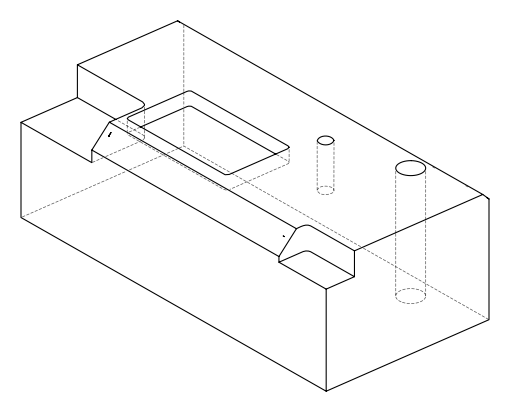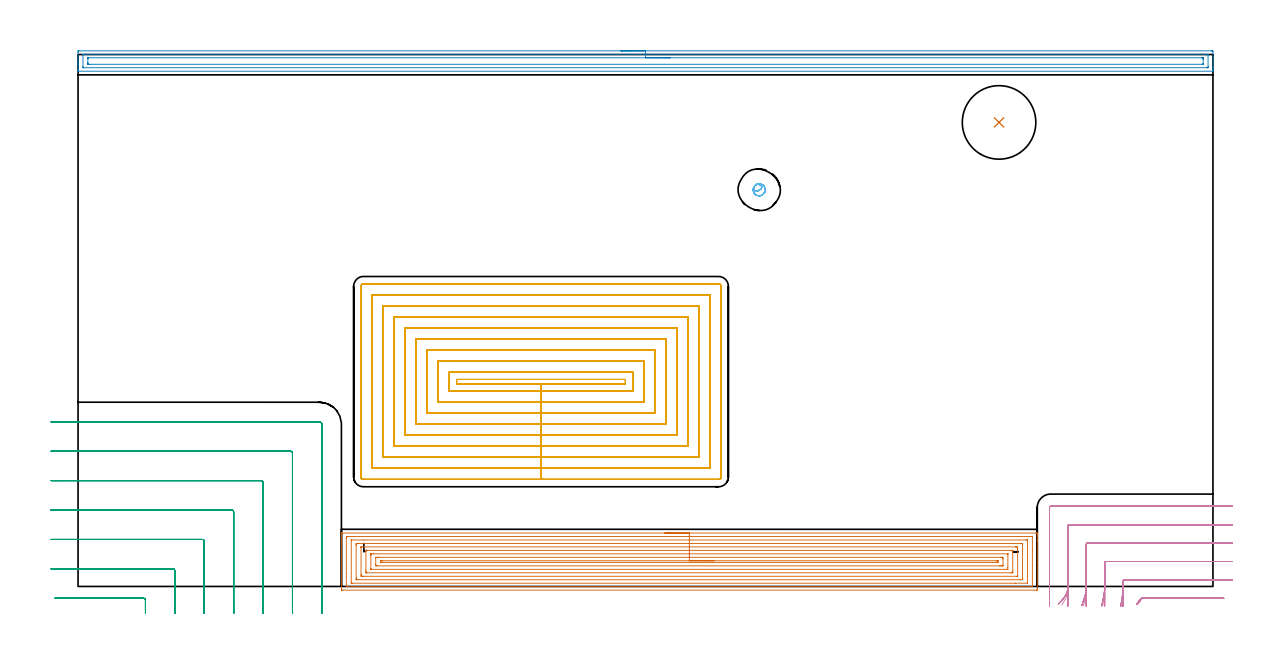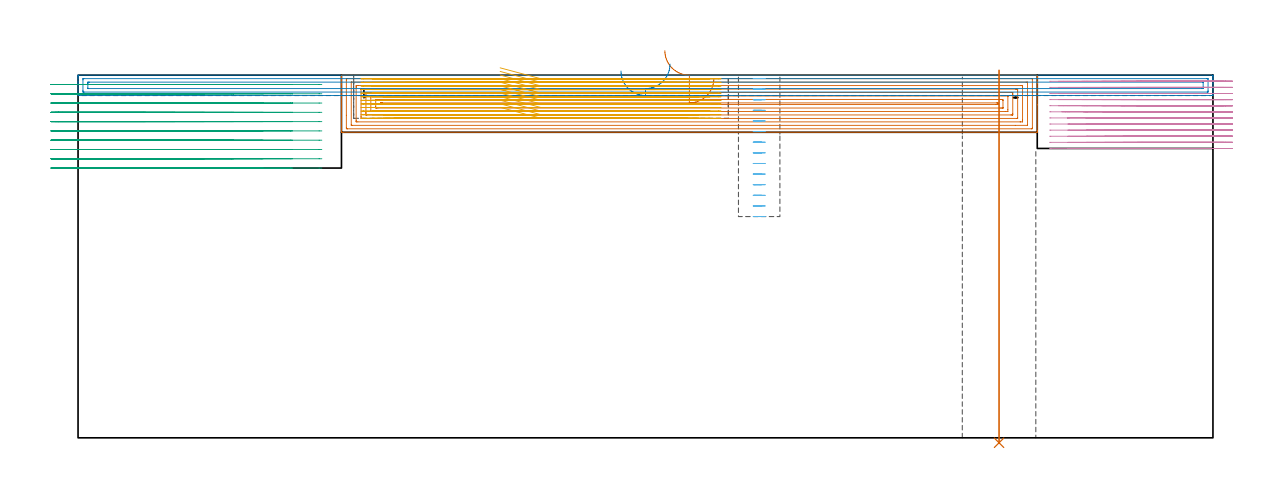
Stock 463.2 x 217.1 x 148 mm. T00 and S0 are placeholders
(PLAN: 7 operations, 5 tool changes, 137 min)
(1 AREA_MILL | FG_CHAMFER_SURFACE | UGT0205_001 | 20.7 min | 81527 mm3)
(2 AREA_MILL_1 | FG_CHAMFER_SURFACE_1 | UGT0205_001 | 11.35 min | 15958 mm3)
(3 MILL_CORNER_NOTCH_RECTANGULAR | CORNER_NOTCH_RECTANGULAR | NXT0201_012 | Follow Part, ap 4, ae 75% | 18.14 min | 303522 mm3)
(4 MILL_CORNER_NOTCH_RECTANGULAR_1 | CORNER_NOTCH_RECTANGULAR_1 | NXT0201_010 | Follow Part, ap 2.5, ae 75% | 12.73 min | 78407 mm3)
(5 MILL_RECTANGULAR_POCKET | POCKET_RECTANGULAR_STRAIGHT | NXT0201_008 | Follow Part, ap 1.5, ae 75% | 72.03 min | 230714 mm3)
(6 MILL_BLIND_HOLE_FROM_SOLID_MATERIAL | STEP1POCKET | NXT0201_011 | Spiral | 1.41 min | 12906 mm3)
(7 INDEXABLE_INSERT_DRILL_THROUGH_HOLE_FROM_SOLID | STEP1HOLE | NXT0302_031 | 0.61 min | 104516 mm3)
(TOOL UGT0205_001 | Chamfer Mill 20 x 3 x 45 deg. | D20 FL50 Z2)
(TOOL NXT0201_012 | ENDMILL 16mm [2P460-1600-NA 1630] | D16 FL38 Z6)
(TOOL NXT0201_010 | ENDMILL 10mm [2P460-1000-NA 1630] | D10 FL30 Z6)
(TOOL NXT0201_008 | ENDMILL 6mm [2P460-0600-NA 1630] | D6 FL26 Z6)
(TOOL NXT0201_011 | ENDMILL 12mm [2P460-1200-NA 1630] | D12 FL38 Z6)
(TOOL NXT0302_031 | Index. Insert Drill 30mm [880-D3000L32-05] | D30 PA176 FL150 Z2)
(OP 1 AREA_MILL)
G17 G21 G94 G90
T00 M6
G54
G17 G0 G90 X239.5 Y21.8 S1061 M3
G43 Z158. H0
G94 G1 X239.538 Z157.128 F250.
X239.652 Z156.263
X239.841 Z155.412
X240.103 Z154.58
X240.437 Z153.774
X240.84 Z153.
X241.308 Z152.264
X241.84 Z151.572
X242.429 Z150.929
X243.072 Z150.339
X243.764 Z149.808
X244.5 Z149.34
X245.274 Z148.937
X246.08 Z148.603
X246.912 Z148.341
X247.764 Z148.152
X248.628 Z148.038
X249.5 Z148.
X391.345
X391.49 Y21.797 Z147.988
X391.494 Y21.766 Z147.957
X391.5 Y21.421 Z147.62
Y20.981 Z147.18
Y20.365 Z146.56
Y19.169 Z145.366
Y18.588 Z144.782
Y9.706 Z135.903
Y-0.953 Z125.244
X391.498 Y-1.245 Z124.952
X391.49 Y-1.492 Z124.706
X391.243 Y-1.499 Z124.699
X108.101 Y-1.5 Z124.7
X107.754 Y-1.497 Z124.702
X107.51 Y-1.492 Z124.706
X107.5 Y-1.243 Z124.954
Y17.99 Z144.185
Y18.588 Z144.782
Y19.169 Z145.366
Y19.477 Z145.673
Y20.057 Z146.253
Y20.365 Z146.56
Y20.981 Z147.18
Y21.421 Z147.62
X107.506 Y21.766 Z147.957
X107.51 Y21.797 Z147.988
X107.655 Y21.8 Z148.
X249.5
Y20.386 Z146.586
X389.094 Y20.385 Z146.585
X389.115
X389.49 Y20.365 Z146.565
X389.499 Y19.983 Z146.183
X389.5 Y14.97 Z141.17
X389.499 Y0.441 Z126.641
X389.49 Y-0.065 Z126.135
X389.135 Y-0.085 Z126.115
X389.115 Y-0.086 Z126.114
X109.905
X109.885 Y-0.085 Z126.115
X109.51 Y-0.065 Z126.135
X109.501 Y0.317 Z126.517
X109.5 Y5.426 Z131.626
X109.501 Y19.859 Z146.059
X109.51 Y20.365 Z146.565
X109.865 Y20.385 Z146.585
X109.885
X249.5 Y20.386 Z146.586
Y18.971 Z145.171
X386.947
X387.331 Y18.968 Z145.168
X387.457 Y18.965 Z145.165
X387.49 Y18.954 Z145.154
X387.495 Y18.869 Z145.069
X387.499 Y18.757 Z144.957
Y1.544 Z127.744
X387.494 Y1.375 Z127.575
X387.489 Y1.334 Z127.534
X387.474 Y1.332 Z127.532
X387.427 Y1.329 Z127.529
X382.538 Y1.328 Z127.528
X112.053 Y1.329 Z127.529
X111.669 Y1.332 Z127.532
X111.543 Y1.335 Z127.535
X111.51 Y1.346 Z127.546
X111.505 Y1.431 Z127.631
X111.501 Y1.543 Z127.743
Y18.756 Z144.956
X111.506 Y18.925 Z145.125
X111.511 Y18.966 Z145.166
X111.526 Y18.968 Z145.168
X111.573 Y18.971 Z145.171
X116.468 Y18.972 Z145.172
X249.5 Y18.971 Z145.171
Y17.557 Z143.757
X384.799
X385.43 Y17.55 Z143.75
X385.49 Y17.539 Z143.739
X385.495 Y17.446 Z143.646
X385.498 Y17.25 Z143.45
X385.5 Y16.858 Z143.058
Y3.488 Z129.688
X385.498 Y3.067 Z129.267
X385.495 Y2.857 Z129.057
X385.49 Y2.758 Z128.958
X385.397 Y2.749 Z128.949
X384.655 Y2.743 Z128.943
X384.511
X114.201
X113.57 Y2.75 Z128.95
X113.51 Y2.761 Z128.961
X113.505 Y2.854 Z129.054
X113.502 Y3.05 Z129.25
X113.5 Y3.442 Z129.642
Y16.812 Z143.012
X113.502 Y17.233 Z143.433
X113.505 Y17.443 Z143.643
X113.51 Y17.542 Z143.742
X113.603 Y17.551 Z143.751
X114.345 Y17.557 Z143.757
X114.489
X249.5
Y16.143 Z142.343
X382.65
X382.87 Y16.141 Z142.341
X383.09 Y16.137 Z142.337
X383.49 Y16.126 Z142.326
X383.493 Y15.924 Z142.124
X383.499 Y15.297 Z141.497
Y4.376 Z130.576
X383.497 Y4.22 Z130.42
X383.494 Y4.181 Z130.381
X383.491 Y4.167 Z130.367
X383.457 Y4.164 Z130.364
X383.311 Y4.16 Z130.36
X383.09 Y4.157 Z130.357
X116.35
X116.13 Y4.159 Z130.359
X115.91 Y4.163 Z130.363
X115.51 Y4.174 Z130.374
X115.507 Y4.376 Z130.576
X115.5 Y5.003 Z131.203
X115.501 Y15.924 Z142.124
X115.503 Y16.08 Z142.28
X115.506 Y16.119 Z142.319
X115.509 Y16.133 Z142.333
X115.543 Y16.136 Z142.336
X115.689 Y16.14 Z142.34
X115.91 Y16.143 Z142.343
X249.5
Y14.729 Z140.929
X381.086 Y14.728 Z140.928
X381.396 Y14.727 Z140.927
X381.459 Y14.724 Z140.924
X381.485 Y14.722 Z140.922
X381.49 Y14.71 Z140.91
X381.497 Y14.627 Z140.827
X381.499 Y14.147 Z140.347
X381.5 Y13.735 Z139.935
X381.499 Y6.153 Z132.353
X381.496 Y5.744 Z131.944
X381.49 Y5.605 Z131.805
X381.48 Y5.577 Z131.777
X381.451 Y5.576 Z131.776
X381.378 Y5.574 Z131.774
X381.086 Y5.572 Z131.772
X380.778 Y5.571 Z131.771
X117.914 Y5.572 Z131.772
X117.604 Y5.573 Z131.773
X117.541 Y5.576 Z131.776
X117.515 Y5.578 Z131.778
X117.51 Y5.59 Z131.79
X117.503 Y5.673 Z131.873
X117.501 Y6.153 Z132.353
X117.5 Y6.565 Z132.765
X117.501 Y14.147 Z140.347
X117.504 Y14.556 Z140.756
X117.51 Y14.695 Z140.895
X117.52 Y14.722 Z140.922
X117.549 Y14.724 Z140.924
X117.622 Y14.726 Z140.926
X117.914 Y14.728 Z140.928
X118.222 Y14.729 Z140.929
X249.5
Y13.315 Z139.515
X379.302 Y13.314 Z139.514
X379.358
X379.469 Y13.309 Z139.509
X379.492 Y13.307 Z139.507
X379.495 Y13.303 Z139.503
X379.498 Y13.287 Z139.487
X379.499 Y13.259 Z139.459
X379.5 Y13.062 Z139.262
X379.499 Y7.733 Z133.933
X379.491 Y7.041 Z133.241
X379.49 Y6.998 Z133.198
X379.413 Y6.991 Z133.191
X379.356 Y6.987 Z133.187
X379.302 Y6.986 Z133.186
X378.466 Y6.985 Z133.185
X119.698
X119.642 Y6.986 Z133.186
X119.531 Y6.99 Z133.19
X119.508 Y6.993 Z133.193
X119.505 Y6.997 Z133.197
X119.502 Y7.013 Z133.213
X119.501 Y7.041 Z133.241
X119.5 Y7.238 Z133.438
X119.501 Y12.567 Z138.767
X119.509 Y13.259 Z139.459
X119.51 Y13.302 Z139.502
X119.587 Y13.309 Z139.509
X119.644 Y13.313 Z139.513
X119.698 Y13.314 Z139.514
X120.534 Y13.315 Z139.515
X249.5
Y11.9 Z138.1
X376.626
X377.099 Y11.899 Z138.099
X377.364 Y11.896 Z138.096
X377.483 Y11.893 Z138.093
X377.499 Y11.5 Z137.7
X377.5 Y11.482 Z137.682
Y8.6 Z134.8
X377.498 Y8.491 Z134.691
X377.495 Y8.437 Z134.637
X377.49 Y8.412 Z134.612
X377.486 Y8.406 Z134.606
X377.465 Y8.405 Z134.605
X377.044 Y8.401 Z134.601
X376.626 Y8.4 Z134.6
X376.153 Y8.399 Z134.599
X122.374 Y8.4 Z134.6
X121.901 Y8.401 Z134.601
X121.636 Y8.404 Z134.604
X121.517 Y8.406 Z134.606
X121.5 Y8.799 Z134.999
Y8.818 Z135.018
Y11.7 Z137.9
X121.502 Y11.809 Z138.009
X121.505 Y11.863 Z138.063
X121.51 Y11.888 Z138.088
X121.514 Y11.893 Z138.093
X121.535 Y11.895 Z138.095
X121.956 Y11.899 Z138.099
X122.374 Y11.9 Z138.1
X122.847
X249.5
Y10.486 Z136.686
X374.95
X375.27 Y10.482 Z136.682
X375.429 Y10.479 Z136.679
X375.49 Y10.471 Z136.671
X375.492 Y10.419 Z136.619
X375.495 Y9.943 Z136.143
X375.49 Y9.829 Z136.029
X374.841 Y9.816 Z136.016
X374.732 Y9.814 Z136.014
X124.05
X123.73 Y9.818 Z136.018
X123.571 Y9.821 Z136.021
X123.51 Y9.829 Z136.029
X123.508 Y9.881 Z136.081
X123.504 Y10.358 Z136.558
X123.51 Y10.438 Z136.638
X123.516 Y10.48 Z136.68
X123.551 Y10.481 Z136.681
X123.726 Y10.484 Z136.684
X124.077 Y10.486 Z136.686
X124.159
X249.5
X250.372 Z136.724
X251.236 Z136.838
X252.088 Z137.027
X252.92 Z137.289
X253.726 Z137.623
X254.5 Z138.026
X255.236 Z138.495
X255.928 Z139.026
X256.571 Z139.615
X257.16 Z140.258
X257.692 Z140.95
X258.16 Z141.686
X258.563 Z142.46
X258.897 Z143.266
X259.159 Z144.098
X259.348 Z144.95
X259.462 Z145.815
X259.5 Z146.686
G0 Z158.
M5
M2
(OP 2 AREA_MILL_1)
G17 G21 G94 G90
T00 M6
G54
G17 G0 G90 X221.6 Y218.6 S1061 M3
G43 Z158. H0
Z149.7
G94 G1 X221.638 Z148.828 F250.
X221.752 Z147.964
X221.941 Z147.112
X222.203 Z146.28
X222.537 Z145.474
X222.94 Z144.7
X223.408 Z143.964
X223.94 Z143.272
X224.529 Z142.629
X225.172 Z142.04
X225.864 Z141.508
X226.6 Z141.04
X227.374 Z140.637
X228.18 Z140.303
X229.012 Z140.041
X229.863 Z139.852
X230.728 Z139.738
X231.6 Z139.7
X462.579
X462.889 Y218.597 Z139.702
X463.19 Y218.592 Z139.706
X463.2 Y218.286 Z140.011
Y213.559 Z144.736
Y212.124 Z146.173
Y211.777 Z146.518
Y211.083 Z147.216
Y210.756 Z147.544
Y210.354 Z147.937
X463.19 Y210.303 Z147.988
X463.026 Y210.3 Z148.
X0.174
X0.01 Y210.303 Z147.988
X0.007 Y210.352 Z147.939
X0. Y210.756 Z147.544
Y211.084 Z147.216
Y211.777 Z146.518
Y213.015 Z145.282
Y213.559 Z144.736
Y214.178 Z144.118
Y218.014 Z140.283
X0.002 Y218.288 Z140.009
X0.01 Y218.592 Z139.706
X0.314 Y218.599 Z139.699
X231.6 Y218.6 Z139.7
Y217.186 Z141.114
X460.855 Y217.185 Z141.115
X460.981 Y217.182 Z141.118
X461.19 Y217.174 Z141.126
X461.193 Y217.123 Z141.177
X461.199 Y216.717 Z141.583
Y212.262 Z146.038
X461.193 Y211.777 Z146.523
X461.19 Y211.732 Z146.568
X461.043 Y211.721 Z146.579
X460.918 Y211.716 Z146.584
X460.855 Y211.714 Z146.586
X460.792
X2.345 Y211.715 Z146.585
X2.219 Y211.718 Z146.582
X2.01 Y211.726 Z146.574
X2.007 Y211.777 Z146.523
X2.001 Y212.183 Z146.117
Y216.638 Z141.662
X2.007 Y217.123 Z141.177
X2.009 Y217.168 Z141.132
X2.158 Y217.179 Z141.121
X2.282 Y217.184 Z141.116
X2.345 Y217.186 Z141.114
X2.408
X231.6
Y215.772 Z142.528
X458.574 Y215.771 Z142.529
X459.005 Y215.768 Z142.532
X459.148 Y215.765 Z142.535
X459.19 Y215.762 Z142.538
X459.194 Y215.665 Z142.635
X459.198 Y215.535 Z142.765
X459.199 Y215.341 Z142.959
X459.2 Y215.147 Z143.153
X459.198 Y213.367 Z144.933
X459.19 Y213.171 Z145.129
X459.185 Y213.135 Z145.165
X459.166 Y213.133 Z145.167
X459.113 Y213.13 Z145.17
X459.005 Y213.129 Z145.171
X4.626
X4.195 Y213.132 Z145.168
X4.052 Y213.135 Z145.165
X4.01 Y213.138 Z145.162
X4.006 Y213.236 Z145.064
X4.002 Y213.365 Z144.935
X4.001 Y213.559 Z144.741
X4. Y213.753 Z144.547
X4.002 Y215.533 Z142.767
X4.01 Y215.729 Z142.571
X4.015 Y215.765 Z142.535
X4.034 Y215.767 Z142.533
X4.087 Y215.769 Z142.531
X4.195 Y215.771 Z142.529
X231.6 Y215.772 Z142.528
X232.472 Z142.566
X233.336 Z142.68
X234.188 Z142.869
X235.02 Z143.132
X235.826 Z143.465
X236.6 Z143.868
X237.336 Z144.337
X238.028 Z144.868
X238.671 Z145.457
X239.26 Z146.101
X239.791 Z146.793
X240.26 Z147.528
X240.663 Z148.302
X240.997 Z149.108
X241.259 Z149.94
X241.448 Z150.792
X241.562 Z151.657
X241.6 Z152.528
G0 Z158.
M5
M2
(OP 3 MILL_CORNER_NOTCH_RECTANGULAR)
G17 G21 G94 G90
T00 M6
G54
G17 G0 G90 X27.511 Y-11. S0 M3
G43 Z158. H1
Z144.21
G94 G1 X27.5 Y-8. F250.
Y-7.746 F500.
Y-5.594
G3 X26.706 Y-4.8 R0.8
G1 X-6.4
X-9.4 F250.
G0 Z158.
X39.513 Y-11.
Z144.21
G1 X39.501 Y-8.
X39.5 Y-7.746 F500.
Y6.406
G3 X38.706 Y7.2 R0.8
G1 X-8.
X-11. F250.
G0 Z158.
X51.517 Y-11.
Z144.21
G1 X51.501 Y-8.
X51.5 Y-7.746 F500.
Y18.405
G3 X50.705 Y19.2 R0.8
G1 X-8.
X-11. F250.
G0 Z158.
X63.522 Y-11.
Z144.21
G1 X63.501 Y-8.
X63.5 Y-7.746 F500.
Y30.405
G3 X62.705 Y31.2 R0.8
G1 X-8.
X-11. F250.
G0 Z158.
X75.533 Y-11.
Z144.21
G1 X75.501 Y-8.
G2 X75.5 Y-7.746 R24. F500.
G1 Y42.405
G3 X74.705 Y43.2 R0.8
G1 X-8.
X-11. F250.
G0 Z158.
X87.566 Y-10.999
Z144.21
G1 X87.503 Y-8.
G2 X87.5 Y-7.746 R12. F500.
G1 Y54.404
G3 X86.705 Y55.2 R0.8
G1 X-8.
X-11. F250.
G0 Z158.
X99.5 Y-10.746
Z144.21
G1 Y-7.746
Y66.1 F500.
G3 X98.4 Y67.2 R1.1
G1 X-8.
X-11. F250.
G0 Z158.
X27.511 Y-11.
Z140.42
G1 X27.5 Y-8.
Y-7.746 F500.
Y-5.594
G3 X26.706 Y-4.8 R0.8
G1 X-6.4
X-9.4 F250.
G0 Z158.
X39.513 Y-11.
Z140.42
G1 X39.501 Y-8.
X39.5 Y-7.746 F500.
Y6.406
G3 X38.706 Y7.2 R0.8
G1 X-8.
X-11. F250.
G0 Z158.
X51.517 Y-11.
Z140.42
G1 X51.501 Y-8.
X51.5 Y-7.746 F500.
Y18.405
G3 X50.705 Y19.2 R0.8
G1 X-8.
X-11. F250.
G0 Z158.
X63.522 Y-11.
Z140.42
G1 X63.501 Y-8.
X63.5 Y-7.746 F500.
Y30.405
G3 X62.705 Y31.2 R0.8
G1 X-8.
X-11. F250.
G0 Z158.
X75.533 Y-11.
Z140.42
G1 X75.501 Y-8.
G2 X75.5 Y-7.746 R24. F500.
G1 Y42.405
G3 X74.705 Y43.2 R0.8
G1 X-8.
X-11. F250.
G0 Z158.
X87.566 Y-10.999
Z140.42
G1 X87.503 Y-8.
G2 X87.5 Y-7.746 R12. F500.
G1 Y54.404
G3 X86.705 Y55.2 R0.8
G1 X-8.
X-11. F250.
G0 Z158.
X99.5 Y-10.746
Z140.42
G1 Y-7.746
Y66.1 F500.
G3 X98.4 Y67.2 R1.1
G1 X-8.
X-11. F250.
G0 Z158.
X27.511 Y-11.
Z136.63
G1 X27.5 Y-8.
Y-7.746 F500.
Y-5.594
G3 X26.706 Y-4.8 R0.8
G1 X-6.4
X-9.4 F250.
G0 Z158.
X39.513 Y-11.
Z136.63
G1 X39.501 Y-8.
X39.5 Y-7.746 F500.
Y6.406
G3 X38.706 Y7.2 R0.8
G1 X-8.
X-11. F250.
G0 Z158.
X51.517 Y-11.
Z136.63
G1 X51.501 Y-8.
X51.5 Y-7.746 F500.
Y18.405
G3 X50.705 Y19.2 R0.8
G1 X-8.
X-11. F250.
G0 Z158.
X63.522 Y-11.
Z136.63
G1 X63.501 Y-8.
X63.5 Y-7.746 F500.
Y30.405
G3 X62.705 Y31.2 R0.8
G1 X-8.
X-11. F250.
G0 Z158.
X75.533 Y-11.
Z136.63
G1 X75.501 Y-8.
G2 X75.5 Y-7.746 R24. F500.
G1 Y42.405
G3 X74.705 Y43.2 R0.8
G1 X-8.
X-11. F250.
G0 Z158.
X87.566 Y-10.999
Z136.63
G1 X87.503 Y-8.
G2 X87.5 Y-7.746 R12. F500.
G1 Y54.404
G3 X86.704 Y55.2 R0.8
G1 X-8.
X-11. F250.
G0 Z158.
X99.5 Y-10.746
Z136.63
G1 Y-7.746
Y66.1 F500.
G3 X98.4 Y67.2 R1.1
G1 X-8.
X-11. F250.
G0 Z158.
X27.506 Y-11.
Z132.84
G1 X27.5 Y-8.
Y-7.85 F500.
Y-5.594
G3 X26.706 Y-4.8 R0.8
G1 X-6.4
X-9.4 F250.
G0 Z158.
X39.508 Y-11.
Z132.84
G1 X39.5 Y-8.
Y-7.85 F500.
Y6.406
G3 X38.706 Y7.2 R0.8
G1 X-8.
X-11. F250.
G0 Z158.
X51.51 Y-11.
Z132.84
G1 X51.5 Y-8.
Y-7.85 F500.
Y18.405
G3 X50.705 Y19.2 R0.8
G1 X-8.
X-11. F250.
G0 Z158.
X63.513 Y-11.
Z132.84
G1 X63.5 Y-8.
Y-7.85 F500.
Y30.405
G3 X62.705 Y31.2 R0.8
G1 X-8.
X-11. F250.
G0 Z158.
X75.519 Y-11.
Z132.84
G1 X75.5 Y-8.
Y-7.85 F500.
Y42.405
G3 X74.705 Y43.2 R0.8
G1 X-8.
X-11. F250.
G0 Z158.
X87.538 Y-11.
Z132.84
G1 X87.501 Y-8.
X87.5 Y-7.85 F500.
Y54.404
G3 X86.705 Y55.2 R0.8
G1 X-8.
X-11. F250.
G0 Z158.
X99.5 Y-10.85
Z132.84
G1 Y-7.85
Y66.1 F500.
G3 X98.4 Y67.2 R1.1
G1 X-8.
X-11. F250.
G0 Z158.
X27.5 Y-11.
Z129.05
G1 Y-8.
Y-5.594 F500.
G3 X26.706 Y-4.8 R0.8
G1 X-6.4
X-9.4 F250.
G0 Z158.
X39.5 Y-11.
Z129.05
G1 Y-8.
Y6.406 F500.
G3 X38.706 Y7.2 R0.8
G1 X-8.
X-11. F250.
G0 Z158.
X51.5 Y-11.
Z129.05
G1 Y-8.
Y18.405 F500.
G3 X50.705 Y19.2 R0.8
G1 X-8.
X-11. F250.
G0 Z158.
X63.5 Y-11.
Z129.05
G1 Y-8.
Y30.405 F500.
G3 X62.705 Y31.2 R0.8
G1 X-8.
X-11. F250.
G0 Z158.
X75.5 Y-11.
Z129.05
G1 Y-8.
Y42.405 F500.
G3 X74.705 Y43.2 R0.8
G1 X-8.
X-11. F250.
G0 Z158.
X87.5 Y-11.
Z129.05
G1 Y-8.
Y54.404 F500.
G3 X86.704 Y55.2 R0.8
G1 X-8.
X-11. F250.
G0 Z158.
X99.5 Y-11.
Z129.05
G1 Y-8.
Y66.1 F500.
G3 X98.4 Y67.2 R1.1
G1 X-8.
X-11. F250.
G0 Z158.
X27.5 Y-11.
Z125.26
G1 Y-8.
Y-5.594 F500.
G3 X26.706 Y-4.8 R0.8
G1 X-6.4
X-9.4 F250.
G0 Z158.
X39.5 Y-11.
Z125.26
G1 Y-8.
Y6.406 F500.
G3 X38.706 Y7.2 R0.8
G1 X-8.
X-11. F250.
G0 Z158.
X51.5 Y-11.
Z125.26
G1 Y-8.
Y18.405 F500.
G3 X50.705 Y19.2 R0.8
G1 X-8.
X-11. F250.
G0 Z158.
X63.5 Y-11.
Z125.26
G1 Y-8.
Y30.405 F500.
G3 X62.705 Y31.2 R0.8
G1 X-8.
X-11. F250.
G0 Z158.
X75.5 Y-11.
Z125.26
G1 Y-8.
Y42.405 F500.
G3 X74.705 Y43.2 R0.8
G1 X-8.
X-11. F250.
G0 Z158.
X87.5 Y-11.
Z125.26
G1 Y-8.
Y54.404 F500.
G3 X86.704 Y55.2 R0.8
G1 X-8.
X-11. F250.
G0 Z158.
X99.5 Y-11.
Z125.26
G1 Y-8.
Y66.1 F500.
G3 X98.4 Y67.2 R1.1
G1 X-8.
X-11. F250.
G0 Z158.
X27.5 Y-11.
Z121.47
G1 Y-8.
Y-5.594 F500.
G3 X26.706 Y-4.8 R0.8
G1 X-6.4
X-9.4 F250.
G0 Z158.
X39.5 Y-11.
Z121.47
G1 Y-8.
Y6.406 F500.
G3 X38.706 Y7.2 R0.8
G1 X-8.
X-11. F250.
G0 Z158.
X51.5 Y-11.
Z121.47
G1 Y-8.
Y18.405 F500.
G3 X50.705 Y19.2 R0.8
G1 X-8.
X-11. F250.
G0 Z158.
X63.5 Y-11.
Z121.47
G1 Y-8.
Y30.405 F500.
G3 X62.705 Y31.2 R0.8
G1 X-8.
X-11. F250.
G0 Z158.
X75.5 Y-11.
Z121.47
G1 Y-8.
Y42.405 F500.
G3 X74.705 Y43.2 R0.8
G1 X-8.
X-11. F250.
G0 Z158.
X87.5 Y-11.
Z121.47
G1 Y-8.
Y54.404 F500.
G3 X86.705 Y55.2 R0.8
G1 X-8.
X-11. F250.
G0 Z158.
X99.5 Y-11.
Z121.47
G1 Y-8.
Y66.1 F500.
G3 X98.4 Y67.2 R1.1
G1 X-8.
X-11. F250.
G0 Z158.
X27.5 Y-11.
Z117.68
G1 Y-8.
Y-5.594 F500.
G3 X26.706 Y-4.8 R0.8
G1 X-6.4
X-9.4 F250.
G0 Z158.
X39.5 Y-11.
Z117.68
G1 Y-8.
Y6.406 F500.
G3 X38.706 Y7.2 R0.8
G1 X-8.
X-11. F250.
G0 Z158.
X51.5 Y-11.
Z117.68
G1 Y-8.
Y18.405 F500.
G3 X50.705 Y19.2 R0.8
G1 X-8.
X-11. F250.
G0 Z158.
X63.5 Y-11.
Z117.68
G1 Y-8.
Y30.405 F500.
G3 X62.705 Y31.2 R0.8
G1 X-8.
X-11. F250.
G0 Z158.
X75.5 Y-11.
Z117.68
G1 Y-8.
Y42.405 F500.
G3 X74.705 Y43.2 R0.8
G1 X-8.
X-11. F250.
G0 Z158.
X87.5 Y-11.
Z117.68
G1 Y-8.
Y54.404 F500.
G3 X86.705 Y55.2 R0.8
G1 X-8.
X-11. F250.
G0 Z158.
X99.5 Y-11.
Z117.68
G1 Y-8.
Y66.1 F500.
G3 X98.4 Y67.2 R1.1
G1 X-8.
X-11. F250.
G0 Z158.
X27.5 Y-11.
Z113.89
G1 Y-8.
Y-5.594 F500.
G3 X26.706 Y-4.8 R0.8
G1 X-6.4
X-9.4 F250.
G0 Z158.
X39.5 Y-11.
Z113.89
G1 Y-8.
Y6.406 F500.
G3 X38.706 Y7.2 R0.8
G1 X-8.
X-11. F250.
G0 Z158.
X51.5 Y-11.
Z113.89
G1 Y-8.
Y18.405 F500.
G3 X50.705 Y19.2 R0.8
G1 X-8.
X-11. F250.
G0 Z158.
X63.5 Y-11.
Z113.89
G1 Y-8.
Y30.405 F500.
G3 X62.705 Y31.2 R0.8
G1 X-8.
X-11. F250.
G0 Z158.
X75.5 Y-11.
Z113.89
G1 Y-8.
Y42.405 F500.
G3 X74.705 Y43.2 R0.8
G1 X-8.
X-11. F250.
G0 Z158.
X87.5 Y-11.
Z113.89
G1 Y-8.
Y54.404 F500.
G3 X86.705 Y55.2 R0.8
G1 X-8.
X-11. F250.
G0 Z158.
X99.5 Y-11.
Z113.89
G1 Y-8.
Y66.1 F500.
G3 X98.4 Y67.2 R1.1
G1 X-8.
X-11. F250.
G0 Z158.
X27.5 Y-11.
Z110.1
G1 Y-8.
Y-5.594 F500.
G3 X26.706 Y-4.8 R0.8
G1 X-6.4
X-9.4 F250.
G0 Z158.
X39.5 Y-11.
Z110.1
G1 Y-8.
Y6.406 F500.
G3 X38.706 Y7.2 R0.8
G1 X-8.
X-11. F250.
G0 Z158.
X51.5 Y-11.
Z110.1
G1 Y-8.
Y18.405 F500.
G3 X50.705 Y19.2 R0.8
G1 X-8.
X-11. F250.
G0 Z158.
X63.5 Y-11.
Z110.1
G1 Y-8.
Y30.405 F500.
G3 X62.705 Y31.2 R0.8
G1 X-8.
X-11. F250.
G0 Z158.
X75.5 Y-11.
Z110.1
G1 Y-8.
Y42.405 F500.
G3 X74.705 Y43.2 R0.8
G1 X-8.
X-11. F250.
G0 Z158.
X87.5 Y-11.
Z110.1
G1 Y-8.
Y54.404 F500.
G3 X86.705 Y55.2 R0.8
G1 X-8.
X-11. F250.
G0 Z158.
X99.5 Y-11.
Z110.1
G1 Y-8.
Y66.1 F500.
G3 X98.4 Y67.2 R1.1
G1 X-8.
X-11. F250.
G0 Z158.
M5
M2
(OP 4 MILL_CORNER_NOTCH_RECTANGULAR_1)
G17 G21 G94 G90
T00 M6
G54
G17 G0 G90 X467.6 Y-4.8 S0 M3
G43 Z158. H1
Z145.508
G94 G1 X464.6 F250.
X434.127 F500.
G3 X433.731 Y-5. R0.5
G1 X431.931 Y-7.4 F250.
G0 Z158.
X471.2 Y2.7
Z145.508
G1 X468.2
X426.996 F500.
G3 X426.5 Y2.204 R0.5
G1 Y-0.017
G2 X426.083 Y-5. R30.
G1 X425.585 Y-7.958 F250.
G0 Z158.
X471.2 Y10.2
Z145.508
G1 X468.2
X419.496 F500.
G3 X419. Y9.704 R0.5
G1 Y-0.017
G2 X418.441 Y-5. R22.5
G1 X417.777 Y-7.926 F250.
G0 Z158.
X471.2 Y17.7
Z145.508
G1 X468.2
X411.996 F500.
G3 X411.5 Y17.204 R0.5
G1 Y-0.017
G2 X410.648 Y-5. R15.
G1 X409.652 Y-7.83 F250.
G0 Z158.
X471.2 Y25.2
Z145.508
G1 X468.2
X404.497 F500.
G3 X404. Y24.703 R0.5
G1 Y-0.017
G2 X402.106 Y-5. R7.5
G1 X400.112 Y-7.242 F250.
G0 Z158.
X471.2 Y32.7
Z145.508
G1 X468.2
X396.997 F500.
G3 X396.5 Y32.203 R0.5
G1 Y-0.017
Y-3.017 F250.
G0 Z158.
X467.6 Y-4.8
Z143.017
G1 X464.6
X434.127 F500.
G3 X433.731 Y-5. R0.5
G1 X431.931 Y-7.4 F250.
G0 Z158.
X471.2 Y2.7
Z143.017
G1 X468.2
X426.996 F500.
G3 X426.5 Y2.204 R0.5
G1 Y-0.017
G2 X426.083 Y-5. R30.
G1 X425.585 Y-7.958 F250.
G0 Z158.
X471.2 Y10.2
Z143.017
G1 X468.2
X419.496 F500.
G3 X419. Y9.704 R0.5
G1 Y-0.017
G2 X418.441 Y-5. R22.5
G1 X417.777 Y-7.926 F250.
G0 Z158.
X471.2 Y17.7
Z143.017
G1 X468.2
X411.996 F500.
G3 X411.5 Y17.204 R0.5
G1 Y-0.017
G2 X410.648 Y-5. R15.
G1 X409.652 Y-7.83 F250.
G0 Z158.
X471.2 Y25.2
Z143.017
G1 X468.2
X404.497 F500.
G3 X404. Y24.703 R0.5
G1 Y-0.017
G2 X402.106 Y-5. R7.5
G1 X400.112 Y-7.242 F250.
G0 Z158.
X471.2 Y32.7
Z143.017
G1 X468.2
X396.997 F500.
G3 X396.5 Y32.203 R0.5
G1 Y-0.017
Y-3.017 F250.
G0 Z158.
X467.6 Y-4.8
Z140.525
G1 X464.6
X434.127 F500.
G3 X433.731 Y-5. R0.5
G1 X431.931 Y-7.4 F250.
G0 Z158.
X471.2 Y2.7
Z140.525
G1 X468.2
X426.996 F500.
G3 X426.5 Y2.204 R0.5
G1 Y-0.017
G2 X426.083 Y-5. R30.
G1 X425.585 Y-7.958 F250.
G0 Z158.
X471.2 Y10.2
Z140.525
G1 X468.2
X419.496 F500.
G3 X419. Y9.704 R0.5
G1 Y-0.017
G2 X418.441 Y-5. R22.5
G1 X417.777 Y-7.926 F250.
G0 Z158.
X471.2 Y17.7
Z140.525
G1 X468.2
X411.996 F500.
G3 X411.5 Y17.204 R0.5
G1 Y-0.017
G2 X410.648 Y-5. R15.
G1 X409.652 Y-7.83 F250.
G0 Z158.
X471.2 Y25.2
Z140.525
G1 X468.2
X404.497 F500.
G3 X404. Y24.703 R0.5
G1 Y-0.017
G2 X402.105 Y-5. R7.5
G1 X400.112 Y-7.242 F250.
G0 Z158.
X471.2 Y32.7
Z140.525
G1 X468.2
X396.997 F500.
G3 X396.5 Y32.203 R0.5
G1 Y-0.017
Y-3.017 F250.
G0 Z158.
X467.6 Y-4.8
Z138.033
G1 X464.6
X434.127 F500.
G3 X433.731 Y-5. R0.5
G1 X431.931 Y-7.4 F250.
G0 Z158.
X471.2 Y2.7
Z138.033
G1 X468.2
X426.996 F500.
G3 X426.5 Y2.204 R0.5
G1 Y-0.017
G2 X426.083 Y-5. R30.
G1 X425.585 Y-7.958 F250.
G0 Z158.
X471.2 Y10.2
Z138.033
G1 X468.2
X419.496 F500.
G3 X419. Y9.704 R0.5
G1 Y-0.017
G2 X418.441 Y-5. R22.5
G1 X417.777 Y-7.926 F250.
G0 Z158.
X471.2 Y17.7
Z138.033
G1 X468.2
X411.996 F500.
G3 X411.5 Y17.204 R0.5
G1 Y-0.017
G2 X410.648 Y-5. R15.
G1 X409.652 Y-7.83 F250.
G0 Z158.
X471.2 Y25.2
Z138.033
G1 X468.2
X404.497 F500.
G3 X404. Y24.703 R0.5
G1 Y-0.017
G2 X402.106 Y-5. R7.5
G1 X400.112 Y-7.242 F250.
G0 Z158.
X471.2 Y32.7
Z138.033
G1 X468.2
X396.997 F500.
G3 X396.5 Y32.203 R0.5
G1 Y-0.017
Y-3.017 F250.
G0 Z158.
X467.6 Y-4.8
Z135.542
G1 X464.6
X434.127 F500.
G3 X433.731 Y-5. R0.5
G1 X431.931 Y-7.4 F250.
G0 Z158.
X471.2 Y2.7
Z135.542
G1 X468.2
X426.996 F500.
G3 X426.5 Y2.204 R0.5
G1 Y-0.017
G2 X426.083 Y-5. R30.
G1 X425.585 Y-7.958 F250.
G0 Z158.
X471.2 Y10.2
Z135.542
G1 X468.2
X419.496 F500.
G3 X419. Y9.704 R0.5
G1 Y-0.017
G2 X418.441 Y-5. R22.5
G1 X417.777 Y-7.926 F250.
G0 Z158.
X471.2 Y17.7
Z135.542
G1 X468.2
X411.996 F500.
G3 X411.5 Y17.204 R0.5
G1 Y-0.017
G2 X410.648 Y-5. R15.
G1 X409.652 Y-7.83 F250.
G0 Z158.
X471.2 Y25.2
Z135.542
G1 X468.2
X404.497 F500.
G3 X404. Y24.703 R0.5
G1 Y-0.017
G2 X402.106 Y-5. R7.5
G1 X400.112 Y-7.242 F250.
G0 Z158.
X471.2 Y32.7
Z135.542
G1 X468.2
X396.997 F500.
G3 X396.5 Y32.203 R0.5
G1 Y-0.017
Y-3.017 F250.
G0 Z158.
X467.6 Y-4.8
Z133.05
G1 X464.6
X434.285 F500.
G3 X433.889 Y-5. R0.5
G1 X432.089 Y-7.4 F250.
G0 Z158.
X471.2 Y2.7
Z133.05
G1 X468.2
X426.996 F500.
G3 X426.5 Y2.204 R0.5
G1 Y-1.301
G2 X426.271 Y-5. R30.
G1 X425.901 Y-7.977 F250.
G0 Z158.
X471.2 Y10.2
Z133.05
G1 X468.2
X419.496 F500.
G3 X419. Y9.704 R0.5
G1 Y-1.301
G2 X418.694 Y-5. R22.5
G1 X418.201 Y-7.959 F250.
G0 Z158.
X471.2 Y17.7
Z133.05
G1 X468.2
X411.996 F500.
G3 X411.5 Y17.204 R0.5
G1 Y-1.301
G2 X411.037 Y-5. R15.
G1 X410.297 Y-7.907 F250.
G0 Z158.
X471.2 Y25.2
Z133.05
G1 X468.2
X404.496 F500.
G3 X404. Y24.704 R0.5
G1 Y-1.301
G2 X403.024 Y-5. R7.5
G1 X401.544 Y-7.61 F250.
G0 Z158.
X471.2 Y32.7
Z133.05
G1 X468.2
X396.997 F500.
G3 X396.5 Y32.203 R0.5
G1 Y-1.301
Y-4.301 F250.
G0 Z158.
X467.6 Y-4.8
Z130.558
G1 X464.6
X434.487 F500.
G3 X434.091 Y-5. R0.5
G1 X432.291 Y-7.4 F250.
G0 Z158.
X471.2 Y2.7
Z130.558
G1 X468.2
X426.996 F500.
G3 X426.5 Y2.204 R0.5
G1 Y-4.472
G2 X426.495 Y-5. R30.
G1 X426.443 Y-8. F250.
G0 Z158.
X471.2 Y10.2
Z130.558
G1 X468.2
X419.496 F500.
G3 X419. Y9.704 R0.5
G1 Y-4.472
G2 X418.994 Y-5. R22.5
G1 X418.923 Y-7.999 F250.
G0 Z158.
X471.2 Y17.7
Z130.558
G1 X468.2
X411.996 F500.
G3 X411.5 Y17.204 R0.5
G1 Y-4.472
G2 X411.491 Y-5. R15.
G1 X411.385 Y-7.998 F250.
G0 Z158.
X471.2 Y25.2
Z130.558
G1 X468.2
X404.497 F500.
G3 X404. Y24.703 R0.5
G1 Y-4.472
G2 X403.981 Y-5. R7.5
G1 X403.77 Y-7.993 F250.
G0 Z158.
X471.2 Y32.7
Z130.558
G1 X468.2
X396.997 F500.
G3 X396.5 Y32.203 R0.5
G1 Y-4.472
Y-7.472 F250.
G0 Z158.
X467.6 Y-4.8
Z128.067
G1 X464.6
X434.495 F500.
G3 X434.099 Y-5. R0.5
G1 X432.299 Y-7.4 F250.
G0 Z158.
X471.2 Y2.7
Z128.067
G1 X468.2
X426.996 F500.
G3 X426.5 Y2.204 R0.5
G1 Y-5.
Y-8. F250.
G0 Z158.
X471.2 Y10.2
Z128.067
G1 X468.2
X419.496 F500.
G3 X419. Y9.704 R0.5
G1 Y-5.
Y-8. F250.
G0 Z158.
X471.2 Y17.7
Z128.067
G1 X468.2
X411.996 F500.
G3 X411.5 Y17.204 R0.5
G1 Y-5.
Y-8. F250.
G0 Z158.
X471.2 Y25.2
Z128.067
G1 X468.2
X404.496 F500.
G3 X404. Y24.704 R0.5
G1 Y-5.
Y-8. F250.
G0 Z158.
X471.2 Y32.7
Z128.067
G1 X468.2
X396.997 F500.
G3 X396.5 Y32.203 R0.5
G1 Y-5.
Y-8. F250.
G0 Z158.
X467.6 Y-4.8
Z125.575
G1 X464.6
X434.495 F500.
G3 X434.099 Y-5. R0.5
G1 X432.299 Y-7.4 F250.
G0 Z158.
X471.2 Y2.7
Z125.575
G1 X468.2
X426.996 F500.
G3 X426.5 Y2.204 R0.5
G1 Y-5.
Y-8. F250.
G0 Z158.
X471.2 Y10.2
Z125.575
G1 X468.2
X419.496 F500.
G3 X419. Y9.704 R0.5
G1 Y-5.
Y-8. F250.
G0 Z158.
X471.2 Y17.7
Z125.575
G1 X468.2
X411.996 F500.
G3 X411.5 Y17.204 R0.5
G1 Y-5.
Y-8. F250.
G0 Z158.
X471.2 Y25.2
Z125.575
G1 X468.2
X404.496 F500.
G3 X404. Y24.704 R0.5
G1 Y-5.
Y-8. F250.
G0 Z158.
X471.2 Y32.7
Z125.575
G1 X468.2
X396.997 F500.
G3 X396.5 Y32.203 R0.5
G1 Y-5.
Y-8. F250.
G0 Z158.
X467.6 Y-4.8
Z123.083
G1 X464.6
X434.495 F500.
G3 X434.099 Y-5. R0.5
G1 X432.299 Y-7.4 F250.
G0 Z158.
X471.2 Y2.7
Z123.083
G1 X468.2
X426.996 F500.
G3 X426.5 Y2.204 R0.5
G1 Y-5.
Y-8. F250.
G0 Z158.
X471.2 Y10.2
Z123.083
G1 X468.2
X419.496 F500.
G3 X419. Y9.704 R0.5
G1 Y-5.
Y-8. F250.
G0 Z158.
X471.2 Y17.7
Z123.083
G1 X468.2
X411.996 F500.
G3 X411.5 Y17.204 R0.5
G1 Y-5.
Y-8. F250.
G0 Z158.
X471.2 Y25.2
Z123.083
G1 X468.2
X404.496 F500.
G3 X404. Y24.704 R0.5
G1 Y-5.
Y-8. F250.
G0 Z158.
X471.2 Y32.7
Z123.083
G1 X468.2
X396.997 F500.
G3 X396.5 Y32.203 R0.5
G1 Y-5.
Y-8. F250.
G0 Z158.
X467.6 Y-4.8
Z120.592
G1 X464.6
X434.495 F500.
G3 X434.099 Y-5. R0.5
G1 X432.299 Y-7.4 F250.
G0 Z158.
X471.2 Y2.7
Z120.592
G1 X468.2
X426.996 F500.
G3 X426.5 Y2.204 R0.5
G1 Y-5.
Y-8. F250.
G0 Z158.
X471.2 Y10.2
Z120.592
G1 X468.2
X419.496 F500.
G3 X419. Y9.704 R0.5
G1 Y-5.
Y-8. F250.
G0 Z158.
X471.2 Y17.7
Z120.592
G1 X468.2
X411.996 F500.
G3 X411.5 Y17.204 R0.5
G1 Y-5.
Y-8. F250.
G0 Z158.
X471.2 Y25.2
Z120.592
G1 X468.2
X404.496 F500.
G3 X404. Y24.704 R0.5
G1 Y-5.
Y-8. F250.
G0 Z158.
X471.2 Y32.7
Z120.592
G1 X468.2
X396.997 F500.
G3 X396.5 Y32.203 R0.5
G1 Y-5.
Y-8. F250.
G0 Z158.
X467.6 Y-4.8
Z118.1
G1 X464.6
X434.495 F500.
G3 X434.099 Y-5. R0.5
G1 X432.299 Y-7.4 F250.
G0 Z158.
X471.2 Y2.7
Z118.1
G1 X468.2
X426.996 F500.
G3 X426.5 Y2.204 R0.5
G1 Y-5.
Y-8. F250.
G0 Z158.
X471.2 Y10.2
Z118.1
G1 X468.2
X419.496 F500.
G3 X419. Y9.704 R0.5
G1 Y-5.
Y-8. F250.
G0 Z158.
X471.2 Y17.7
Z118.1
G1 X468.2
X411.996 F500.
G3 X411.5 Y17.204 R0.5
G1 Y-5.
Y-8. F250.
G0 Z158.
X471.2 Y25.2
Z118.1
G1 X468.2
X404.496 F500.
G3 X404. Y24.704 R0.5
G1 Y-5.
Y-8. F250.
G0 Z158.
X471.2 Y32.7
Z118.1
G1 X468.2
X396.997 F500.
G3 X396.5 Y32.203 R0.5
G1 Y-5.
Y-8. F250.
G0 Z158.
M5
M2
(OP 5 MILL_RECTANGULAR_POCKET)
G17 G21 G94 G90
T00 M6
G54
G17 G0 G90 X172.28 Y82.7 S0 M3
G43 Z158. H1
Z151.
G94 G1 X188.95 Z146.533 F250.
X223.4 F500.
Y84.5
X154.5
Y82.7
X188.95
Y79.7
X226.4
Y87.5
X151.5
Y79.7
X188.95
Y75.2
X230.9
Y92.
X147.
Y75.2
X188.95
Y70.7
X235.4
Y96.5
X142.5
Y70.7
X188.95
Y66.2
X239.9
Y101.
X138.
Y66.2
X188.95
Y61.7
X244.4
Y105.5
X133.5
Y61.7
X188.95
Y57.2
X248.9
Y110.
X129.
Y57.2
X188.95
Y52.7
X253.4
Y114.5
X124.5
Y52.7
X188.95
Y48.2
X257.9
Y119.
X120.
Y48.2
X188.95
Y43.7
X261.5
G3 X262.4 Y44.6 R0.9
G1 Y122.6
G3 X261.5 Y123.5 R0.9
G1 X116.4
G3 X115.5 Y122.6 R0.9
G1 Y44.6
G3 X116.4 Y43.7 R0.9
G1 X188.95
X189.95
G0 X172.28 Y82.7 Z149.533
G1 X188.95 Z145.067 F250.
X223.4 F500.
Y84.5
X154.5
Y82.7
X188.95
Y79.7
X226.4
Y87.5
X151.5
Y79.7
X188.95
Y75.2
X230.9
Y92.
X147.
Y75.2
X188.95
Y70.7
X235.4
Y96.5
X142.5
Y70.7
X188.95
Y66.2
X239.9
Y101.
X138.
Y66.2
X188.95
Y61.7
X244.4
Y105.5
X133.5
Y61.7
X188.95
Y57.2
X248.9
Y110.
X129.
Y57.2
X188.95
Y52.7
X253.4
Y114.5
X124.5
Y52.7
X188.95
Y48.2
X257.9
Y119.
X120.
Y48.2
X188.95
Y43.7
X261.5
G3 X262.4 Y44.6 R0.9
G1 Y122.6
G3 X261.5 Y123.5 R0.9
G1 X116.4
G3 X115.5 Y122.6 R0.9
G1 Y44.6
G3 X116.4 Y43.7 R0.9
G1 X188.95
X189.95
G0 X172.28 Y82.7 Z148.067
G1 X188.95 Z143.6 F250.
X223.4 F500.
Y84.5
X154.5
Y82.7
X188.95
Y79.7
X226.4
Y87.5
X151.5
Y79.7
X188.95
Y75.2
X230.9
Y92.
X147.
Y75.2
X188.95
Y70.7
X235.4
Y96.5
X142.5
Y70.7
X188.95
Y66.2
X239.9
Y101.
X138.
Y66.2
X188.95
Y61.7
X244.4
Y105.5
X133.5
Y61.7
X188.95
Y57.2
X248.9
Y110.
X129.
Y57.2
X188.95
Y52.7
X253.4
Y114.5
X124.5
Y52.7
X188.95
Y48.2
X257.9
Y119.
X120.
Y48.2
X188.95
Y43.7
X261.5
G3 X262.4 Y44.6 R0.9
G1 Y122.6
G3 X261.5 Y123.5 R0.9
G1 X116.4
G3 X115.5 Y122.6 R0.9
G1 Y44.6
G3 X116.4 Y43.7 R0.9
G1 X188.95
X189.95
G0 X172.28 Y82.7 Z146.6
G1 X188.95 Z142.133 F250.
X223.4 F500.
Y84.5
X154.5
Y82.7
X188.95
Y79.7
X226.4
Y87.5
X151.5
Y79.7
X188.95
Y75.2
X230.9
Y92.
X147.
Y75.2
X188.95
Y70.7
X235.4
Y96.5
X142.5
Y70.7
X188.95
Y66.2
X239.9
Y101.
X138.
Y66.2
X188.95
Y61.7
X244.4
Y105.5
X133.5
Y61.7
X188.95
Y57.2
X248.9
Y110.
X129.
Y57.2
X188.95
Y52.7
X253.4
Y114.5
X124.5
Y52.7
X188.95
Y48.2
X257.9
Y119.
X120.
Y48.2
X188.95
Y43.7
X261.5
G3 X262.4 Y44.6 R0.9
G1 Y122.6
G3 X261.5 Y123.5 R0.9
G1 X116.4
G3 X115.5 Y122.6 R0.9
G1 Y44.6
G3 X116.4 Y43.7 R0.9
G1 X188.95
X189.95
G0 X172.28 Y82.7 Z145.133
G1 X188.95 Z140.667 F250.
X223.4 F500.
Y84.5
X154.5
Y82.7
X188.95
Y79.7
X226.4
Y87.5
X151.5
Y79.7
X188.95
Y75.2
X230.9
Y92.
X147.
Y75.2
X188.95
Y70.7
X235.4
Y96.5
X142.5
Y70.7
X188.95
Y66.2
X239.9
Y101.
X138.
Y66.2
X188.95
Y61.7
X244.4
Y105.5
X133.5
Y61.7
X188.95
Y57.2
X248.9
Y110.
X129.
Y57.2
X188.95
Y52.7
X253.4
Y114.5
X124.5
Y52.7
X188.95
Y48.2
X257.9
Y119.
X120.
Y48.2
X188.95
Y43.7
X261.5
G3 X262.4 Y44.6 R0.9
G1 Y122.6
G3 X261.5 Y123.5 R0.9
G1 X116.4
G3 X115.5 Y122.6 R0.9
G1 Y44.6
G3 X116.4 Y43.7 R0.9
G1 X188.95
X189.95
G0 X172.28 Y82.7 Z143.667
G1 X188.95 Z139.2 F250.
X223.4 F500.
Y84.5
X154.5
Y82.7
X188.95
Y79.7
X226.4
Y87.5
X151.5
Y79.7
X188.95
Y75.2
X230.9
Y92.
X147.
Y75.2
X188.95
Y70.7
X235.4
Y96.5
X142.5
Y70.7
X188.95
Y66.2
X239.9
Y101.
X138.
Y66.2
X188.95
Y61.7
X244.4
Y105.5
X133.5
Y61.7
X188.95
Y57.2
X248.9
Y110.
X129.
Y57.2
X188.95
Y52.7
X253.4
Y114.5
X124.5
Y52.7
X188.95
Y48.2
X257.9
Y119.
X120.
Y48.2
X188.95
Y43.7
X261.5
G3 X262.4 Y44.6 R0.9
G1 Y122.6
G3 X261.5 Y123.5 R0.9
G1 X116.4
G3 X115.5 Y122.6 R0.9
G1 Y44.6
G3 X116.4 Y43.7 R0.9
G1 X188.95
X189.95
G0 X172.28 Y82.7 Z142.2
G1 X188.95 Z137.733 F250.
X223.4 F500.
Y84.5
X154.5
Y82.7
X188.95
Y79.7
X226.4
Y87.5
X151.5
Y79.7
X188.95
Y75.2
X230.9
Y92.
X147.
Y75.2
X188.95
Y70.7
X235.4
Y96.5
X142.5
Y70.7
X188.95
Y66.2
X239.9
Y101.
X138.
Y66.2
X188.95
Y61.7
X244.4
Y105.5
X133.5
Y61.7
X188.95
Y57.2
X248.9
Y110.
X129.
Y57.2
X188.95
Y52.7
X253.4
Y114.5
X124.5
Y52.7
X188.95
Y48.2
X257.9
Y119.
X120.
Y48.2
X188.95
Y43.7
X261.5
G3 X262.4 Y44.6 R0.9
G1 Y122.6
G3 X261.5 Y123.5 R0.9
G1 X116.4
G3 X115.5 Y122.6 R0.9
G1 Y44.6
G3 X116.4 Y43.7 R0.9
G1 X188.95
X189.95
G0 X172.28 Y82.7 Z140.733
G1 X188.95 Z136.267 F250.
X223.4 F500.
Y84.5
X154.5
Y82.7
X188.95
Y79.7
X226.4
Y87.5
X151.5
Y79.7
X188.95
Y75.2
X230.9
Y92.
X147.
Y75.2
X188.95
Y70.7
X235.4
Y96.5
X142.5
Y70.7
X188.95
Y66.2
X239.9
Y101.
X138.
Y66.2
X188.95
Y61.7
X244.4
Y105.5
X133.5
Y61.7
X188.95
Y57.2
X248.9
Y110.
X129.
Y57.2
X188.95
Y52.7
X253.4
Y114.5
X124.5
Y52.7
X188.95
Y48.2
X257.9
Y119.
X120.
Y48.2
X188.95
Y43.7
X261.5
G3 X262.4 Y44.6 R0.9
G1 Y122.6
G3 X261.5 Y123.5 R0.9
G1 X116.4
G3 X115.5 Y122.6 R0.9
G1 Y44.6
G3 X116.4 Y43.7 R0.9
G1 X188.95
X189.95
G0 X172.28 Y82.7 Z139.267
G1 X188.95 Z134.8 F250.
X223.4 F500.
Y84.5
X154.5
Y82.7
X188.95
Y79.7
X226.4
Y87.5
X151.5
Y79.7
X188.95
Y75.2
X230.9
Y92.
X147.
Y75.2
X188.95
Y70.7
X235.4
Y96.5
X142.5
Y70.7
X188.95
Y66.2
X239.9
Y101.
X138.
Y66.2
X188.95
Y61.7
X244.4
Y105.5
X133.5
Y61.7
X188.95
Y57.2
X248.9
Y110.
X129.
Y57.2
X188.95
Y52.7
X253.4
Y114.5
X124.5
Y52.7
X188.95
Y48.2
X257.9
Y119.
X120.
Y48.2
X188.95
Y43.7
X261.5
G3 X262.4 Y44.6 R0.9
G1 Y122.6
G3 X261.5 Y123.5 R0.9
G1 X116.4
G3 X115.5 Y122.6 R0.9
G1 Y44.6
G3 X116.4 Y43.7 R0.9
G1 X188.95
X189.95
G0 X172.28 Y82.7 Z137.8
G1 X188.95 Z133.333 F250.
X223.4 F500.
Y84.5
X154.5
Y82.7
X188.95
Y79.7
X226.4
Y87.5
X151.5
Y79.7
X188.95
Y75.2
X230.9
Y92.
X147.
Y75.2
X188.95
Y70.7
X235.4
Y96.5
X142.5
Y70.7
X188.95
Y66.2
X239.9
Y101.
X138.
Y66.2
X188.95
Y61.7
X244.4
Y105.5
X133.5
Y61.7
X188.95
Y57.2
X248.9
Y110.
X129.
Y57.2
X188.95
Y52.7
X253.4
Y114.5
X124.5
Y52.7
X188.95
Y48.2
X257.9
Y119.
X120.
Y48.2
X188.95
Y43.7
X261.5
G3 X262.4 Y44.6 R0.9
G1 Y122.6
G3 X261.5 Y123.5 R0.9
G1 X116.4
G3 X115.5 Y122.6 R0.9
G1 Y44.6
G3 X116.4 Y43.7 R0.9
G1 X188.95
X189.95
G0 X172.28 Y82.7 Z136.333
G1 X188.95 Z131.867 F250.
X223.4 F500.
Y84.5
X154.5
Y82.7
X188.95
Y79.7
X226.4
Y87.5
X151.5
Y79.7
X188.95
Y75.2
X230.9
Y92.
X147.
Y75.2
X188.95
Y70.7
X235.4
Y96.5
X142.5
Y70.7
X188.95
Y66.2
X239.9
Y101.
X138.
Y66.2
X188.95
Y61.7
X244.4
Y105.5
X133.5
Y61.7
X188.95
Y57.2
X248.9
Y110.
X129.
Y57.2
X188.95
Y52.7
X253.4
Y114.5
X124.5
Y52.7
X188.95
Y48.2
X257.9
Y119.
X120.
Y48.2
X188.95
Y43.7
X261.5
G3 X262.4 Y44.6 R0.9
G1 Y122.6
G3 X261.5 Y123.5 R0.9
G1 X116.4
G3 X115.5 Y122.6 R0.9
G1 Y44.6
G3 X116.4 Y43.7 R0.9
G1 X188.95
X189.95
G0 X172.28 Y82.7 Z134.867
G1 X188.95 Z130.4 F250.
X223.4 F500.
Y84.5
X154.5
Y82.7
X188.95
Y79.7
X226.4
Y87.5
X151.5
Y79.7
X188.95
Y75.2
X230.9
Y92.
X147.
Y75.2
X188.95
Y70.7
X235.4
Y96.5
X142.5
Y70.7
X188.95
Y66.2
X239.9
Y101.
X138.
Y66.2
X188.95
Y61.7
X244.4
Y105.5
X133.5
Y61.7
X188.95
Y57.2
X248.9
Y110.
X129.
Y57.2
X188.95
Y52.7
X253.4
Y114.5
X124.5
Y52.7
X188.95
Y48.2
X257.9
Y119.
X120.
Y48.2
X188.95
Y43.7
X261.5
G3 X262.4 Y44.6 R0.9
G1 Y122.6
G3 X261.5 Y123.5 R0.9
G1 X116.4
G3 X115.5 Y122.6 R0.9
G1 Y44.6
G3 X116.4 Y43.7 R0.9
G1 X188.95
X189.95
G0 Z158.
M5
M2
(OP 6 MILL_BLIND_HOLE_FROM_SOLID_MATERIAL)
G17 G21 G94 G90
T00 M6
G54
G17 G0 G90 X278. Y161.9 S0 M3
G43 Z158. H1
Z146.664
G94 G3 X278.56 Y163.79 R1.028 F250.
X275.945 Y163.234 R1.89
X276.666 Y159.845 R2.45
X275.945 Y163.234 R-2.45
X276.305 Y161.54 R1.225
X278. Y161.9 R1.225
G0 Z142.329
G3 X278.56 Y163.79 R1.028
X275.945 Y163.234 R1.89
X276.666 Y159.845 R2.45
X275.945 Y163.234 R-2.45
X276.305 Y161.54 R1.225
X278. Y161.9 R1.225
G0 Z137.993
G3 X278.56 Y163.79 R1.028
X275.945 Y163.234 R1.89
X276.666 Y159.845 R2.45
X275.945 Y163.234 R-2.45
X276.305 Y161.54 R1.225
X278. Y161.9 R1.225
G0 Z133.657
G3 X278.56 Y163.79 R1.028
X275.945 Y163.234 R1.89
X276.666 Y159.845 R2.45
X275.945 Y163.234 R-2.45
X276.305 Y161.54 R1.225
X278. Y161.9 R1.225
G0 Z129.321
G3 X278.56 Y163.79 R1.028
X275.945 Y163.234 R1.89
X276.666 Y159.845 R2.45
X275.945 Y163.234 R-2.45
X276.305 Y161.54 R1.225
X278. Y161.9 R1.225
G0 Z124.986
G3 X278.56 Y163.79 R1.028
X275.945 Y163.234 R1.89
X276.666 Y159.845 R2.45
X275.945 Y163.234 R-2.45
X276.305 Y161.54 R1.225
X278. Y161.9 R1.225
G0 Z120.65
G3 X278.56 Y163.79 R1.028
X275.945 Y163.234 R1.89
X276.666 Y159.845 R2.45
X275.945 Y163.234 R-2.45
X276.305 Y161.54 R1.225
X278. Y161.9 R1.225
G0 Z116.314
G3 X278.56 Y163.79 R1.028
X275.945 Y163.234 R1.89
X276.666 Y159.845 R2.45
X275.945 Y163.234 R-2.45
X276.305 Y161.54 R1.225
X278. Y161.9 R1.225
G0 Z111.979
G3 X278.56 Y163.79 R1.028
X275.945 Y163.234 R1.89
X276.666 Y159.845 R2.45
X275.945 Y163.234 R-2.45
X276.305 Y161.54 R1.225
X278. Y161.9 R1.225
G0 Z107.643
G3 X278.56 Y163.79 R1.028
X275.945 Y163.234 R1.89
X276.666 Y159.845 R2.45
X275.945 Y163.234 R-2.45
X276.305 Y161.54 R1.225
X278. Y161.9 R1.225
G0 Z103.307
G3 X278.56 Y163.79 R1.028
X275.945 Y163.234 R1.89
X276.666 Y159.845 R2.45
X275.945 Y163.234 R-2.45
X276.305 Y161.54 R1.225
X278. Y161.9 R1.225
G0 Z98.971
G3 X278.56 Y163.79 R1.028
X275.945 Y163.234 R1.89
X276.666 Y159.845 R2.45
X275.945 Y163.234 R-2.45
X276.305 Y161.54 R1.225
X278. Y161.9 R1.225
G0 Z94.636
G3 X278.56 Y163.79 R1.028
X275.945 Y163.234 R1.89
X276.666 Y159.845 R2.45
X275.945 Y163.234 R-2.45
X276.305 Y161.54 R1.225
X278. Y161.9 R1.225
G0 Z90.3
G3 X278.56 Y163.79 R1.028
X275.945 Y163.234 R1.89
X276.666 Y159.845 R2.45
X275.945 Y163.234 R-2.45
X276.305 Y161.54 R1.225
X278. Y161.9 R1.225
G0 Z158.
M5
M2
(OP 7 INDEXABLE_INSERT_DRILL_THROUGH_HOLE_FROM_SOLID)
G17 G21 G94 G90
T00 M6
G54
G17 G0 G90 X375.9 Y189.4 S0 M3
G43 Z158. H1
G94 G81 G98 Z-2.024 F250. R150.
G80
M5
M2
